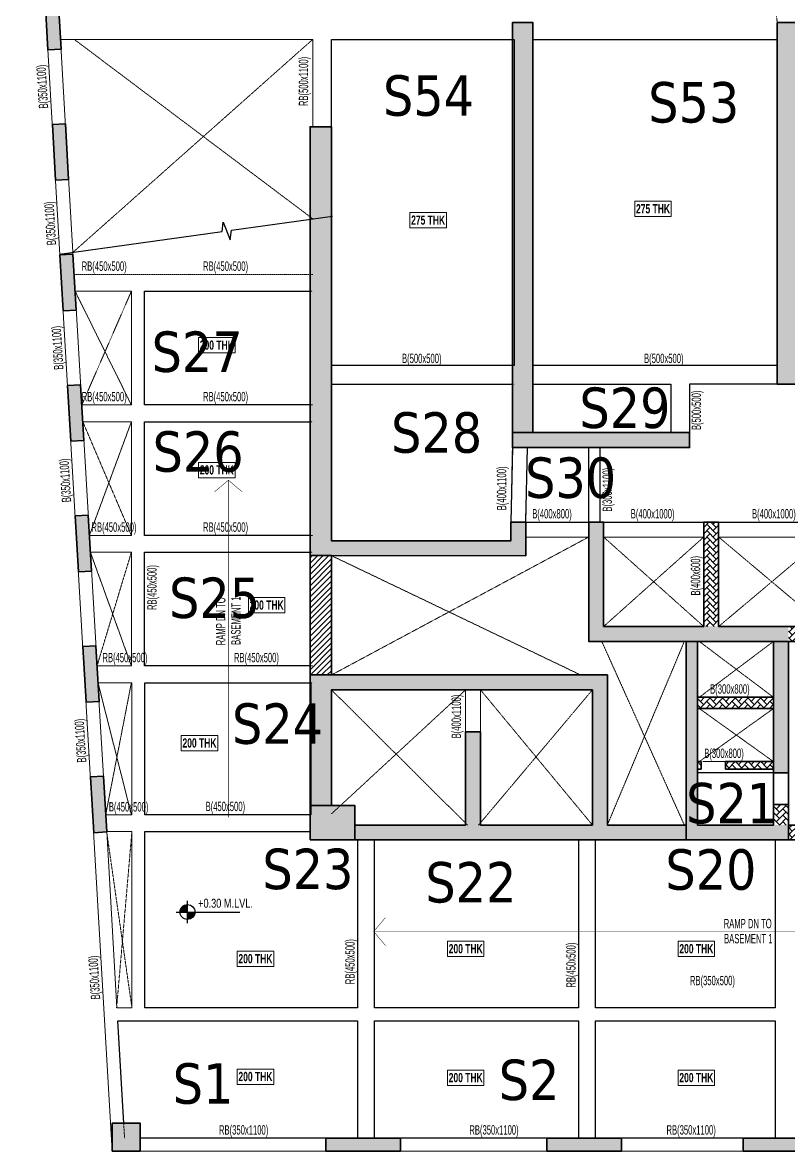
# Model space of a CAD drawing. Header units: millimetres. Extents: x 143 to 72671, y 174 to 58691.
# Drawn here: x 1076 to 21607, y 2771 to 33052 of the extents above; entities that cross this region are included whole.
import ezdxf

# ---------------------------------------------------------------- set-up
doc = ezdxf.new("R2010")
doc.units = ezdxf.units.MM
doc.linetypes.add('HIDDEN', pattern=[0.375, 0.25, -0.125])
for name, color, linetype, lineweight in [('A-FLOR-IDEN', 11, 'Continuous', 9), ('A-HIDD-ABVE', 8, 'HIDDEN', 20), ('S-BEAM', 7, 'Continuous', 18), ('S-BEAM-IDEN', 2, 'Continuous', 9), ('S-COL HATCH', 9, 'Continuous', 0), ('S-COLS', 5, 'Continuous', 35)]:
    doc.layers.add(name, color=color, linetype=linetype, lineweight=lineweight)
for name, color, linetype in [('ARCH COMMENTS', 1, 'Continuous'), ('changes', 7, 'Continuous'), ('SUNK SLAB', 8, 'Continuous')]:
    doc.layers.add(name, color=color, linetype=linetype)
doc.styles.add('Dim.s & Anno.(Misc.)', font='ARIALN.TTF')
doc.styles.add('Swis721 LtCn BT', font='swisscl.ttf', dxfattribs={"width": 0.9, "height": 233.355162})
doc.styles.add('Swis721 LtCn BT_1', font='swisscl.ttf', dxfattribs={"height": 240})
doc.styles.add('Swis721 LtCn BT_B', font='', dxfattribs={"width": 0.9, "height": 246.918336})
doc.styles.get('Swis721 LtCn BT_B').set_extended_font_data('Swis721 LtCn BT', bold=True)
pattern_1 = [(45, (-31794446.85, 20735559.75), (0, 169.7056275), [360, -120]), (135, (-31794362, 20735644.6), (1e-14, 169.7056275), [360, -120])]

# ---------------------------------------------------------------- blocks, each defined once
blk = doc.blocks.new('A$Cb7cd9481')
at = {"layer": 'S-COL HATCH', "transparency": 33554687}
h = blk.add_hatch(color=256, dxfattribs=at)
h.dxf.hatch_style = 1
h.paths.add_polyline_path([(-14983, 16966), (-14896, 15469), (-14547, 15489), (-14634, 16986)])
h = blk.add_hatch(color=256, dxfattribs=at)
h.dxf.hatch_style = 1
h.paths.add_polyline_path([(-14779, 13466), (-14692, 11969), (-14342, 11989), (-14430, 13486)])
h = blk.add_hatch(color=256, dxfattribs=at)
h.dxf.hatch_style = 1
h.paths.add_polyline_path([(-14575, 9966), (-14488, 8469), (-14138, 8489), (-14226, 9986)])
h = blk.add_hatch(color=256, dxfattribs=at)
h.dxf.hatch_style = 1
h.paths.add_polyline_path([(-14371, 6466), (-14283, 4969), (-13934, 4989), (-14021, 6486)])
h = blk.add_hatch(color=256, dxfattribs=at)
h.dxf.hatch_style = 1
h.paths.add_polyline_path([(-14166, 2964), (-14079, 1466), (-13730, 1486), (-13817, 2984)])
h = blk.add_hatch(color=256, dxfattribs=at)
h.dxf.hatch_style = 1
h.paths.add_polyline_path([(-13962, -536), (-13875, -2034), (-13525, -2014), (-13613, -516)])
h = blk.add_hatch(color=256, dxfattribs=at)
h.dxf.hatch_style = 1
h.paths.add_polyline_path([(-13758, -4034), (-13671, -5531), (-13321, -5511), (-13409, -4014)])
h = blk.add_hatch(color=256, dxfattribs=at)
h.dxf.hatch_style = 1
h.paths.add_polyline_path([(-12423, -14074), (-12423, -13324), (-13173, -13324), (-13173, -14074)])
h = blk.add_hatch(color=256, dxfattribs=at)
h.dxf.hatch_style = 1
h.paths.add_polyline_path([(-5446, -14074), (-5446, -13724), (-7446, -13724), (-7446, -14074)])
h = blk.add_hatch(color=256, dxfattribs=at)
h.dxf.hatch_style = 1
h.paths.add_polyline_path([(478, -14074), (478, -13724), (-1522, -13724), (-1522, -14074)])
h = blk.add_hatch(color=256, dxfattribs=at)
h.dxf.hatch_style = 1
h.paths.add_polyline_path([(5745, -14074), (5745, -13724), (3745, -13724), (3745, -14074)])
at = {"layer": 'S-COLS', "elevation": 0}
for points in [[(-14983, 16966), (-14634, 16986), (-14547, 15489), (-14896, 15469)], [(-14779, 13466), (-14430, 13486), (-14342, 11989), (-14692, 11969)], [(-14575, 9966), (-14226, 9986), (-14138, 8489), (-14488, 8469)], [(-14371, 6466), (-14021, 6486), (-13934, 4989), (-14283, 4969)], [(-14166, 2964), (-13817, 2984), (-13730, 1486), (-14079, 1466)], [(-13962, -536), (-13613, -516), (-13525, -2014), (-13875, -2034)], [(-13758, -4034), (-13409, -4014), (-13321, -5511), (-13671, -5531)], [(-13173, -13324), (-12423, -13324), (-12423, -14074), (-13173, -14074)], [(-7446, -13724), (-5446, -13724), (-5446, -14074), (-7446, -14074)], [(-1522, -13724), (478, -13724), (478, -14074), (-1522, -14074)], [(3745, -13724), (5745, -13724), (5745, -14074), (3745, -14074)]]:
    blk.add_lwpolyline(points, close=True, dxfattribs=at)
blk = doc.blocks.new('A$C0921b736')
at = {"layer": 'S-COL HATCH', "transparency": 33554687}
h = blk.add_hatch(color=256, dxfattribs=at)
h.dxf.hatch_style = 1
h.paths.add_polyline_path([(5425, 11675), (5425, 11275), (10175, 11275), (10175, 11675)])
h.paths.add_polyline_path([(5425, 11675), (5975, 11675), (5975, 22675), (5425, 22675)])
h = blk.add_hatch(color=256, dxfattribs=at)
h.dxf.hatch_style = 1
h.paths.add_polyline_path([(12525, 12975), (13025, 12975), (13025, 22675), (12525, 22675)])
h = blk.add_hatch(color=256, dxfattribs=at)
h.dxf.hatch_style = 1
h.paths.add_polyline_path([(5785, 8375), (5785, 9275), (5385, 9275), (5385, 8775), (575, 8775), (575, 19875), (0, 19879), (0, 8375)])
h = blk.add_hatch(color=256, dxfattribs=at)
h.dxf.hatch_style = 1
h.paths.add_polyline_path([(12825, 6075), (12825, 6475), (7871, 6475), (7871, 9275), (7471, 9275), (7471, 6075)])
at = {"layer": 'S-COL HATCH'}
h = blk.add_hatch(dxfattribs=at)
h.set_pattern_fill('AR-HBONE', color=256, scale=30)
h.set_pattern_definition(pattern_1)
h.paths.add_polyline_path([(10555, 6475), (10955, 6475), (10955, 9275), (10555, 9275)])
h = blk.add_hatch(dxfattribs=at)
h.set_pattern_fill('AR-HBONE', color=256, scale=30)
h.set_pattern_definition(pattern_1)
h.paths.add_polyline_path([(13805, 6475), (12825, 6475), (12825, 6075), (13805, 6075)])
at = {"layer": 'S-COL HATCH', "transparency": 33554687}
h = blk.add_hatch(color=256, dxfattribs=at)
h.dxf.hatch_style = 1
h.paths.add_polyline_path([(10385, 6075), (10085, 6075), (10085, 750), (10385, 750), (12825, 750), (12825, 1150), (10385, 1150), (10385, 2850), (10385, 2850), (10385, 2850)])
h = blk.add_hatch(color=256, dxfattribs=at)
h.dxf.hatch_style = 1
h.paths.add_polyline_path([(12825, 6075), (12425, 6075), (12425, 6075), (12425, 4575), (12425, 4575), (12425, 4275), (12425, 2550), (12825, 2550)])
h = blk.add_hatch(color=256, dxfattribs=at)
h.dxf.hatch_style = 1
h.paths.add_polyline_path([(7571, 4775), (7571, 1150), (4571, 1150), (4571, 3648), (4171, 3648), (4171, 1150), (1200, 1150), (1200, 750), (10085, 750), (10085, 1150), (7971, 1150), (7971, 5175), (0, 5175), (0, 1675), (575, 1675), (575, 4775)])
at = {"layer": 'S-COL HATCH'}
h = blk.add_hatch(dxfattribs=at)
h.set_pattern_fill('AR-HBONE', color=256, scale=30)
h.set_pattern_definition(pattern_1)
h.paths.add_polyline_path([(12425, 4575), (10385, 4575), (10385, 4275), (12425, 4275)])
h = blk.add_hatch(dxfattribs=at)
h.set_pattern_fill('AR-HBONE', color=256, scale=30)
h.set_pattern_definition(pattern_1)
h.paths.add_polyline_path([(10485, 2850), (10385, 2850), (10385, 2650), (10485, 2650)])
h = blk.add_hatch(dxfattribs=at)
h.set_pattern_fill('AR-HBONE', color=256, scale=30)
h.set_pattern_definition(pattern_1)
h.paths.add_polyline_path([(11135, 2850), (11135, 2650), (12425, 2650), (12425, 2850)])
at = {"layer": 'S-COL HATCH', "transparency": 33554687}
h = blk.add_hatch(color=256, dxfattribs=at)
h.dxf.hatch_style = 1
h.paths.add_polyline_path([(0, 1675), (0, 750), (1200, 750), (1200, 1675)])
at = {"layer": 'S-COL HATCH'}
h = blk.add_hatch(dxfattribs=at)
h.set_pattern_fill('AR-HBONE', color=256, scale=30)
h.set_pattern_definition(pattern_1)
h.paths.add_polyline_path([(12825, 1700), (12425, 1700), (12425, 1150), (12825, 1150)])
h = blk.add_hatch(dxfattribs=at)
h.set_pattern_fill('AR-HBONE', color=256, scale=30)
h.set_pattern_definition(pattern_1)
h.paths.add_polyline_path([(12825, 1150), (20425, 1150), (20425, 750), (12825, 750)])
at = {"layer": 'S-COLS'}
for p, q in [((12425, 2550), (12825, 2550)), ((12425, 1700), (12825, 1700))]:
    blk.add_line(p, q, dxfattribs=at)
for points in [[(5425, 11675), (5425, 22675), (5975, 22675), (5975, 11675), (5425, 11675)], [(18625, 6075), (7471, 6075), (7471, 9275), (7871, 9275), (7871, 6475), (10555, 6475), (10555, 9275)], [(10555, 9275), (10955, 9275)], [(10955, 9275), (10955, 6475), (13805, 6475), (13805, 9275)], [(10085, 6075), (10085, 750), (10385, 750)], [(10385, 1150), (10385, 6075)], [(12425, 6075), (12425, 1150)], [(12425, 750), (12825, 750), (12825, 6075)], [(0, 5175), (0, 1675), (575, 1675), (575, 4775), (7571, 4775), (7571, 1150), (4571, 1150), (4571, 3648), (4171, 3648), (4171, 1150), (1200, 1150), (1200, 750), (10085, 750)], [(10085, 1150), (7971, 1150), (7971, 5175), (25, 5175)], [(10485, 2850), (10385, 2850)], [(10485, 2650), (10485, 2850)], [(11135, 2850), (11135, 2650)], [(12425, 2850), (11135, 2850)], [(10385, 2650), (10485, 2650)], [(11135, 2650), (12425, 2650)], [(12425, 1150), (10385, 1150)], [(20425, 1150), (12825, 1150), (12825, 750), (23125, 750)], [(10385, 750), (12425, 750)]]:
    blk.add_lwpolyline(points, dxfattribs=at)
at = {"layer": 'S-COLS', "elevation": 0}
for points in [[(12525, 12975), (13025, 12975), (13025, 22675), (12525, 22675)], [(10175, 11675), (5425, 11675), (5425, 11275), (10175, 11275)], [(0, 750), (1200, 750), (1200, 1675), (0, 1675)]]:
    blk.add_lwpolyline(points, close=True, dxfattribs=at)
at = {"layer": 'S-COLS'}
for points in [[(0, 8379), (5785, 8375), (5785, 9275), (5385, 9275), (5385, 8775), (575, 8775), (575, 19875), (0, 19879)], [(12425, 4575), (10385, 4575), (10385, 4275), (12425, 4275)]]:
    blk.add_lwpolyline(points, close=True, dxfattribs=at)

msp = doc.modelspace()

# ---------------------------------------------------------------- hatches: boundary and pattern name
at = {"layer": 'ARCH COMMENTS'}
h = msp.add_hatch(color=256, dxfattribs=at)
edge = h.paths.add_edge_path(flags=0)
edge.add_line((5496, 9193), (5296, 9193))
edge.add_arc((5496, 9193), 200, 90, 180, ccw=False)
edge.add_line((5496, 9393), (5496, 9193))
h = msp.add_hatch(color=256, dxfattribs=at)
edge = h.paths.add_edge_path(flags=0)
edge.add_line((5496, 9193), (5696, 9193))
edge.add_arc((5496, 9193), 200, 270, 360, ccw=False)
edge.add_line((5496, 8993), (5496, 9193))
at = {"layer": 'SUNK SLAB'}
h = msp.add_hatch(dxfattribs=at)
h.set_pattern_fill('ANSI31', color=8, scale=850, style=0)
h.set_pattern_definition([(45, (-31785662.45, 21367976.96), (-75.1300955, 75.1300955), [])])
h.paths.add_polyline_path([(9356.8, 18752.3), (8781.8, 18752.3), (8781.8, 15552.3), (9356.8, 15552.3)])

# ---------------------------------------------------------------- linework, layer by layer
at = {"elevation": 0}
msp.add_lwpolyline([(2065.7, 26836.8), (6424.4, 27446.4), (6451.7, 27702.6), (6644.7, 27224.7), (6672, 27481), (9382.3, 27860)], dxfattribs=at)
at = {"layer": 'A-FLOR-IDEN', "color": 8, "elevation": 0, "flags": 128}
for points in [[(17488.8, 28259.5), (17488.8, 27847.7), (18466.3, 27847.7), (18466.3, 28259.5)], [(11459.8, 27955), (11459.8, 27543.2), (12437.3, 27543.2), (12437.3, 27955)], [(6771.3, 24601.9), (6771.3, 24190.1), (5793.8, 24190.1), (5793.8, 24601.9)], [(6771.3, 21254.9), (6771.3, 20843.1), (5793.8, 20843.1), (5793.8, 21254.9)], [(8107.5, 17628.7), (8107.5, 17216.8), (7130, 17216.8), (7130, 17628.7)], [(6307.3, 13930.2), (6307.3, 13518.4), (5329.8, 13518.4), (5329.8, 13930.2)], [(13444.7, 8410.7), (13444.7, 7998.9), (12467.2, 7998.9), (12467.2, 8410.7)], [(19628, 8410.7), (19628, 7998.9), (18650.5, 7998.9), (18650.5, 8410.7)], [(7806.9, 8143), (7806.9, 7731.1), (6829.4, 7731.1), (6829.4, 8143)], [(7806.9, 4982), (7806.9, 4570.1), (6829.4, 4570.1), (6829.4, 4982)], [(13444.7, 4953.2), (13444.7, 4541.4), (12467.2, 4541.4), (12467.2, 4953.2)], [(19628, 4953.2), (19628, 4541.4), (18650.5, 4541.4), (18650.5, 4953.2)]]:
    msp.add_lwpolyline(points, close=True, dxfattribs=at)
at = {"layer": 'A-HIDD-ABVE', "linetype": 'HIDDEN'}
for p, q in [((2423.6, 26886.9, 0), (8856.7, 32602.3, 0)), ((2459.8, 32602.3, 0), (8856.7, 27786.5, 0)), ((3992.4, 22794.7, 0), (2484.8, 25844.7, 0)), ((3992.4, 25844.7, 0), (2662.8, 22794.7, 0)), ((3992.4, 19294.7, 0), (2689, 22344.7, 0)), ((3992.4, 22344.7, 0), (2867, 19294.7, 0)), ((9356.7, 15552.3, 0), (16252.4, 19252.3, 0)), ((16652.4, 19252.3, 0), (19336.7, 16852.3, 0)), ((16652.4, 16852.3, 0), (19336.7, 19252.3, 0)), ((19736.7, 19252.3, 0), (22586.7, 16852.3, 0)), ((19736.7, 16852.3, 0), (22586.7, 19252.3, 0)), ((3992.4, 15794.7, 0), (2892.8, 18844.7, 0)), ((3992.4, 18844.7, 0), (3071.2, 15794.7, 0)), ((9356.7, 18752.3, 0), (16036.8, 15552.3, 0)), ((16602.4, 16452.3, 0), (18816.8, 11527.1, 0)), ((16752.4, 11527.1, 0), (18816.7, 16452.3, 0)), ((19216.8, 16452.3, 0), (21206.7, 14952.3, 0)), ((19216.8, 14952.3, 0), (21206.7, 16452.3, 0)), ((3992.4, 11802.3, 0), (3097.4, 15344.7, 0)), ((3992.4, 15344.7, 0), (3304.1, 11802.3, 0)), ((9356.7, 15152.3, 0), (13002.4, 11527, 0)), ((12952.4, 15152.3, 0), (9356.7, 11826.9, 0)), ((16352.4, 15152.3, 0), (13302.4, 11527, 0)), ((13352.4, 15152.3, 0), (16352.4, 11527, 0)), ((19216.8, 14652.3, 0), (21206.7, 13227.1, 0)), ((19216.8, 13227.1, 0), (21206.7, 14652.3, 0)), ((3330.6, 11341.3, 0), (4006.7, 6627.1, 0)), ((3596.9, 6627.1, 0), (4006.7, 11352.3, 0))]:
    msp.add_line(p, q, dxfattribs=at)
at = {"layer": 'ARCH COMMENTS'}
for p, q in [((5496, 8893), (5496, 9493)), ((5196, 9193), (6896, 9193))]:
    msp.add_line(p, q, dxfattribs=at)
msp.add_circle((5496, 9193), 200, dxfattribs=at)
at = {"layer": 'changes', "color": 1, "elevation": 0}
for points in [[(9356.7, 32602.3), (14256.7, 32602.3), (14256.7, 23852.3), (9356.7, 23852.3)], [(14756.7, 32602.3), (21306.7, 32602.3), (21306.7, 23852.3), (14756.7, 23852.3)], [(4342.4, 25844.7), (8781.8, 25844.7), (8781.8, 22794.7), (4342.4, 22794.7)], [(9356.7, 23352.3), (14206.7, 23352.3), (14206.7, 21652.3), (14166.7, 19652.3), (14166.7, 19152.3), (9356.7, 19152.3)], [(14756.7, 23352.3), (18456.7, 23352.3), (18456.7, 22052.3), (14756.7, 22052.3)], [(16552.4, 21652.3), (16552.4, 19652.3), (31856.7, 19652.3), (31856.7, 21652.3), (26326.7, 21652.3), (26326.7, 23352.3), (18956.7, 23352.3), (18956.7, 21652.3)], [(4342.4, 22344.7), (8781.8, 22344.7), (8781.8, 19294.7), (4342.4, 19294.7)], [(14606.7, 21652.3), (14556.7, 19652.3), (16252.4, 19652.3), (16252.4, 21652.3)], [(4342.4, 18844.7), (8781.8, 18844.7), (8781.8, 15794.7), (4342.4, 15794.7)], [(4356.7, 15344.7), (8802.4, 15344.7), (8802.4, 11802.3), (4356.7, 11802.3)], [(21206.7, 12927.3), (19166.8, 12927.3), (19166.8, 11527.1), (21206.7, 11527.1)], [(4356.7, 11352.3), (8781.7, 11352.3), (8781.7, 11127.1), (10056.7, 11127.1), (10056.7, 6627.1), (4356.7, 6627.1)], [(10506.7, 11127.1), (15980.8, 11127.1), (15980.8, 6627.1), (10506.7, 6627.1)], [(16430.8, 11127.1), (21247.6, 11127.1), (21247.6, 6627.1), (16430.8, 6627.1)], [(3626, 6277.1), (10056.7, 6277.1), (10056.7, 3128.3), (4229.6, 3128.3), (4229.6, 3528.3), (3786.4, 3528.3)], [(10506.7, 6277.1), (15980.8, 6277.1), (15980.8, 3128.3), (10506.7, 3128.3)], [(16430.8, 6277.1), (21247.6, 6277.1), (21247.6, 3128.3), (16430.8, 3128.3)]]:
    msp.add_lwpolyline(points, close=True, dxfattribs=at)
at = {"layer": 'S-BEAM', "linetype": 'HIDDEN'}
for p, q in [((20751.7, 39202.3, 0), (21307.7, 33029.9, 0)), ((9356.7, 30252.3, 0), (9356.7, 32602.3, 0)), ((9356.7, 32602.3, 0), (14256.7, 32602.3, 0)), ((10126.7, 32602.3, 0), (10656.2, 32602.3, 0)), ((14756.7, 32602.3, 0), (21306.7, 32602.3, 0)), ((2458.6, 26294.7, 0), (8856.7, 26294.7, 0)), ((4342.4, 25844.7, 0), (8842.4, 25844.7, 0)), ((14256.7, 23852.3, 0), (9356.7, 23852.3, 0)), ((14756.7, 23852.3, 0), (21306.7, 23852.3, 0)), ((14256.7, 23352.3, 0), (9356.7, 23352.3, 0)), ((14756.7, 23352.3, 0), (18456.7, 23352.3, 0)), ((18456.7, 22052.3, 0), (18456.7, 23352.3, 0)), ((18956.7, 23352.3, 0), (26326.7, 23352.3, 0)), ((18956.7, 22052.3, 0), (18956.7, 23352.3, 0)), ((4342.4, 22794.7, 0), (8856.7, 22794.7, 0)), ((4342.4, 22344.7, 0), (8842.4, 22344.7, 0)), ((14206.7, 21652.3, 0), (14166.7, 19652.3, 0)), ((14606.7, 21652.3, 0), (14556.7, 19652.3, 0)), ((16252.4, 19652.3, 0), (16252.4, 21652.3, 0)), ((16552.4, 19652.3, 0), (16552.4, 21652.3, 0)), ((14556.7, 19652.3, 0), (16252.4, 19652.3, 0)), ((16652.4, 19652.3, 0), (19336.7, 19652.3, 0)), ((19736.7, 19652.3, 0), (22586.7, 19652.3, 0)), ((4342.4, 19294.7, 0), (8856.7, 19294.7, 0)), ((4342.4, 18844.7, 0), (8842.4, 18844.7, 0)), ((4342.4, 15794.7, 0), (8856.7, 15794.7, 0)), ((4356.7, 15344.7, 0), (8842.4, 15344.7, 0)), ((19216.8, 12927.1, 0), (21206.7, 12927.1, 0)), ((8802.4, 11802.3), (4356.7, 11802.3, 0)), ((8806.9, 11352.3), (4356.7, 11352.3, 0)), ((10056.7, 11127.1, 0), (10056.7, 6627.1, 0)), ((10506.7, 11127.1, 0), (10506.7, 6627.1, 0)), ((15980.8, 11127.1, 0), (15980.8, 6627.1, 0)), ((16430.8, 11127.1, 0), (16430.8, 6627.1, 0)), ((21247.6, 11127.1), (21247.6, 6627.1)), ((10056.7, 6277.1, 0), (10056.7, 3127.1, 0)), ((10506.7, 6277.1, 0), (10506.7, 3127.1, 0)), ((15980.8, 6277.1, 0), (15980.8, 3127.1, 0)), ((16430.8, 6277.1, 0), (16430.8, 3127.1, 0)), ((21247.6, 6277.1), (21247.6, 3127.1, 0)), ((4229.6, 3128.3, 0), (9206.7, 3128.3, 0)), ((15130.8, 3128.3, 0), (11206.7, 3128.3, 0)), ((17130.8, 3128.3, 0), (20397.6, 3128.3, 0))]:
    msp.add_line(p, q, dxfattribs=at)
at = {"layer": 'S-BEAM'}
for p, q in [((2090.2, 32602.3, 0), (2254, 29794.7, 0)), ((2090.6, 32602.3, 0), (8856.7, 32602.3, 0)), ((8856.7, 30252.3, 0), (8856.7, 32602.3)), ((2484.4, 25844.7, 0), (3992.4, 25844.7, 0)), ((2662.4, 22794.7, 0), (3992.4, 22794.7, 0)), ((2688.6, 22344.7, 0), (3992.4, 22344.7, 0)), ((2516, 19294.7, 0), (2516.4, 19294.7, 0)), ((2866.6, 19294.7, 0), (3992.4, 19294.7, 0)), ((14556.7, 19252.3, 0), (16252.4, 19252.3, 0)), ((16652.4, 19252.3, 0), (19336.7, 19252.3, 0)), ((19736.7, 19252.3, 0), (22586.7, 19252.3, 0)), ((2892.8, 18844.7, 0), (3992.4, 18844.7, 0)), ((3070.8, 15794.7, 0), (3992.4, 15794.7, 0)), ((3097, 15344.7, 0), (4006.7, 15344.7, 0)), ((12952.4, 14024.9, 0), (12952.4, 15152.3, 0)), ((13352.4, 14024.9, 0), (13352.4, 15152.3, 0)), ((19316.8, 13227.1, 0), (19966.8, 13227.1, 0)), ((2953.5, 11802.3, 0), (2953.1, 11802.3, 0)), ((4006.7, 11802.3, 0), (3303.7, 11802.3, 0)), ((4006.7, 11352.3, 0), (3329.9, 11352.3, 0)), ((4229.6, 2778.3, 0), (9206.7, 2778.3, 0)), ((15130.8, 2778.3, 0), (11206.7, 2778.3, 0)), ((17130.8, 2778.3, 0), (20397.6, 2778.3, 0))]:
    msp.add_line(p, q, dxfattribs=at)
at = {"layer": 'S-BEAM', "ltscale": 250000, "elevation": 0}
msp.add_lwpolyline([(1075.7, 43981.9), (3479.6, 2778.3)], dxfattribs=at)
at = {"layer": 'S-BEAM', "elevation": 0}
for points in [[(2280.2, 29344.7), (2458.2, 26294.7)], [(2484.4, 25844.7), (2662.4, 22794.7)], [(3992.4, 25844.7), (3992.4, 22794.7)], [(2688.6, 22344.7), (2866.6, 19294.7)], [(3992.4, 22344.7), (3992.4, 19294.7)], [(2892.8, 18844.7), (3070.8, 15794.7)], [(3992.4, 18844.7), (3992.4, 15794.7)], [(3097, 15344.7), (3303.7, 11802.3)], [(4006.7, 15344.7), (4006.7, 11802.3)], [(3329.9, 11352.3), (3605.6, 6627.1)], [(4006.7, 11352.3), (4006.7, 6627.1)], [(3605.6, 6627.1), (4006.7, 6627.1)]]:
    msp.add_lwpolyline(points, dxfattribs=at)
at = {"layer": 'S-BEAM', "linetype": 'HIDDEN', "elevation": 0}
for points in [[(4342.4, 25844.7), (4342.4, 22794.7)], [(4342.4, 22344.7), (4342.4, 19294.7)], [(4342.4, 18844.7), (4342.4, 15794.7)], [(4356.7, 15344.7), (4356.7, 11802.3)], [(4356.7, 11352.3), (4356.7, 6627.1)], [(4356.7, 6627.1), (10056.7, 6627.1)], [(10506.7, 6627.1), (15980.8, 6627.1)], [(16430.8, 6627.1), (21247.6, 6627.1)], [(3626, 6277.1), (10056.7, 6277.1)], [(3626, 6277.1), (3809.8, 3127.1)], [(10506.7, 6277.1), (15980.8, 6277.1)], [(16430.8, 6277.1), (21247.6, 6277.1)], [(4342.4, 2777.1), (4342.4, 2771)]]:
    msp.add_lwpolyline(points, dxfattribs=at)
at = {"layer": 'S-BEAM', "const_width": 12.5, "elevation": 0}
for points in [[(6967.4, 20460.9), (6592.4, 20777.3), (6217.4, 20460.9)], [(6592.4, 11734.7), (6592.4, 20777.3)], [(10804.4, 8293.9), (10488.1, 8668.9), (10804.4, 9043.9)], [(32306.7, 8668.9), (10488.1, 8668.9)]]:
    msp.add_lwpolyline(points, dxfattribs=at)
at = {"layer": 'S-COLS', "elevation": 0}
msp.add_lwpolyline([(9356.8, 18752.3), (8781.8, 18752.3), (8781.8, 15552.3), (9356.8, 15552.3)], close=True, dxfattribs=at)

# ---------------------------------------------------------------- block references
at = {"layer": 'changes'}
msp.add_blockref('A$C0921b736', (8781.7, 10377.1, 0), dxfattribs=at)
at = {"layer": 'S-BEAM'}
msp.add_blockref('A$Cb7cd9481', (16652.4, 16852.3, 0), dxfattribs=at)

# ---------------------------------------------------------------- texts
at = {"layer": 'A-FLOR-IDEN', "color": 1, "char_height": 246.92, "width": 1155, "attachment_point": 2, "line_spacing_factor": 0.964267, "style": 'Swis721 LtCn BT_B'}
for s, insert in [('275 THK', (17977.5, 28181.5)), ('275 THK', (11948.5, 27877)), ('200 THK', (6282.5, 24523.9, 0)), ('200 THK', (6282.5, 21176.9, 0)), ('200 THK', (7618.8, 17550.6, 0)), ('200 THK', (5818.5, 13852.2, 0)), ('200 THK', (12955.9, 8332.6, 0)), ('200 THK', (19139.3, 8332.6, 0)), ('200 THK', (7318.2, 8064.9, 0)), ('200 THK', (7318.2, 4903.9, 0)), ('200 THK', (12955.9, 4875.1, 0)), ('200 THK', (19139.3, 4875.1, 0))]:
    msp.add_mtext(s, dxfattribs=dict(at, insert=insert))
at = {"layer": 'ARCH COMMENTS', "insert": (5781.4, 9548.6), "char_height": 240, "width": 1683.881, "attachment_point": 1, "line_spacing_factor": 0.970126, "style": 'Swis721 LtCn BT_1'}
msp.add_mtext('+0.30 M.LVL.', dxfattribs=at)
at = {"layer": 'changes', "char_height": 1084.701, "attachment_point": 1, "style": 'Dim.s & Anno.(Misc.)'}
for s, insert in [('{\\fTahoma|b0|i0|c0|p34;S54}', (10737.4, 31638.2)), ('{\\fTahoma|b0|i0|c0|p34;S53}', (17848.5, 31456.7)), ('{\\fTahoma|b0|i0|c0|p34;S27}', (4534.6, 24766)), ('{\\fTahoma|b0|i0|c0|p34;S29}', (16003.5, 23262.1)), ('{\\fTahoma|b0|i0|c0|p34;S28}', (10956.2, 22599.3)), ('{\\fTahoma|b0|i0|c0|p34;S26}', (4561, 22088.8)), ('{\\fTahoma|b0|i0|c0|p34;S30}', (14547.6, 21387)), ('{\\fTahoma|b0|i0|c0|p34;S25}', (5002.8, 18165.5)), ('{\\fTahoma|b0|i0|c0|p34;S24}', (6689.6, 14789.7)), ('{\\fTahoma|b0|i0|c0|p34;S21}', (18866.8, 12657, 0)), ('{\\fTahoma|b0|i0|c0|p34;S23}', (7504.8, 10892.7)), ('{\\fTahoma|b0|i0|c0|p34;S20}', (18308.2, 10876.6)), ('{\\fTahoma|b0|i0|c0|p34;S22}', (11873.1, 10534.1)), ('{\\fTahoma|b0|i0|c0|p34;S1}', (5100.2, 5135.4)), ('{\\fTahoma|b0|i0|c0|p34;S2}', (13841.1, 5234.7, 0))]:
    msp.add_mtext_dynamic_manual_height_columns(s, width=6038.664, gutter_width=5423.5, heights=[1159.3], dxfattribs=dict(at, insert=insert))
at = {"layer": 'S-BEAM-IDEN', "style": 'Swis721 LtCn BT', "width": 0.8}
for s, rotation, p in [('RB(500x1100)', 90, (8731.2, 30811.1, 0)), ('B(350x1100)', 93.60442, (1763.7, 30753.9, 0)), ('B(350x1100)', 93.60442, (1977.5, 27088.2, 0)), ('RB(450x500)', 360, (2659, 26393.8, 0)), ('RB(450x500)', 360, (5913.4, 26393.8, 0)), ('B(350x1100)', 93.60442, (2172.4, 23747.9, 0)), ('B(500x500)', 360, (11247.5, 23919, 0)), ('B(500x500)', 360, (17736, 23919, 0)), ('RB(450x500)', 360, (2659, 22893.8, 0)), ('RB(450x500)', 360, (5913.4, 22893.8, 0)), ('B(500x500)', 90, (19261.9, 22121, 0)), ('B(350x1100)', 93.60442, (2379.9, 20192.3, 0)), ('B(400x1100)', 90, (14041.2, 19970.3, 0)), ('B(300x1100)', 90, (16873.4, 19934.8, 0)), ('B(400x800)', 360, (14738.4, 19751.7, 0)), ('B(400x1000)', 360, (17380.1, 19751.7, 0)), ('B(400x1000)', 360, (20630.1, 19751.7, 0)), ('RB(450x500)', 360, (2920.5, 19393.8, 0)), ('RB(450x500)', 360, (5913.4, 19393.8, 0)), ('RB(450x500)', 90, (4667.6, 17292.7, 0)), ('B(400x600)', 90, (19241.3, 17683.8, 0)), ('RAMP DN TO', 90, (6513, 16348.5, 0)), ('BASEMENT 1', 90, (6917.9, 16358.5, 0)), ('RB(450x500)', 360, (3215.5, 15893.8, 0)), ('RB(450x500)', 360, (6740.9, 15893.8, 0)), ('B(300x800)', 360, (19507.8, 15051.7, 0)), ('B(400x1100)', 90, (12826.8, 13850.4, 0)), ('B(350x1100)', 93.60442, (2787.2, 13210.2, 0)), ('B(300x800)', 360, (19349.8, 13326.5, 0)), ('B(450x500)', 360, (3388.2, 11889.9)), ('B(450x500)', 360, (5981.4, 11901.4, 0)), ('RB(450x500)', 90, (9977.6, 7256.3, 0)), ('RB(450x500)', 90, (15901.7, 7163.9, 0)), ('B(350x1100)', 93.60442, (3157.9, 6856.2, 0)), ('RB(350x500)', 360, (18965.6, 7230.5)), ('RB(350x1100)', 360, (6340.8, 3223.9)), ('RB(350x1100)', 360, (13052.8, 3223.9)), ('RB(350x1100)', 360, (18338.3, 3223.9))]:
    msp.add_text(s, height=250, rotation=rotation, dxfattribs=at).set_placement(p)
for s, p in [('RAMP DN TO', (19871.8, 8758.9, 0)), ('BASEMENT 1', (19881.7, 8354, 0))]:
    msp.add_text(s, height=250, dxfattribs=at).set_placement(p)

doc.saveas('drawing.dxf')
